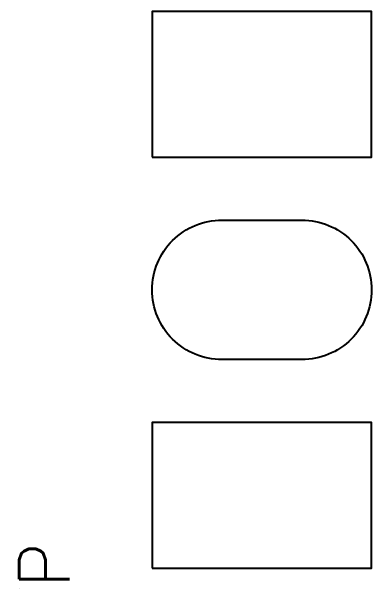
# Model space of a CAD drawing. Header units: millimetres. Extents: x 413.95 to 422.4, y 93.98 to 100.
# Drawn here: x 414.385 to 414.959, y 97.31 to 98.219 of the extents above; entities that cross this region are included whole.
import ezdxf

# ---------------------------------------------------------------- set-up
doc = ezdxf.new("R2010")
doc.units = ezdxf.units.MM
doc.header["$LTSCALE"] = 0.5
doc.header["$PDMODE"] = 98
doc.layers.add('DIMENSION', color=3, linetype='Continuous')
doc.styles.add('SIMPLEX', font='simplex.shx', dxfattribs={"bigfont": 'AllInOneBig.shx'})
doc.dimstyles.new('Standard3', dxfattribs={"dimtxt": 0.08, "dimasz": 0.08, "dimexe": 0.027, "dimexo": 0.027, "dimgap": 0.027, "dimtad": 1, "dimdec": 3, "dimlfac": 2, "dimrnd": 0.0005, "dimzin": 1, "dimtxsty": 'SIMPLEX', "dimcen": 0.1905, "dimclrd": 256, "dimclre": 256, "dimclrt": 256, "dimazin": 3, "dimtp": 0.03, "dimtm": 0.05, "dimtfac": 0.8, "dimtdec": 3, "dimtmove": 0, "dimatfit": 3, "dimfxl": 0.05, "dimtzin": 4, "dimlwd": -1, "dimlwe": -1})

# ---------------------------------------------------------------- blocks, each defined once
blk = doc.blocks.new('*D338')
at = {"layer": 'Defpoints', "color": 0, "ltscale": 0.1, "transparency": 16777216}
for p in [(414.43745, 96.66665), (414.60945, 96.66665), (414.60945, 96.56665)]:
    blk.add_point(p, dxfattribs=at)
at = {"layer": 'DIMENSION', "ltscale": 0.1, "transparency": 16777216}
for p, q in [((414.43745, 96.74665), (414.43745, 96.82665)), ((414.58245, 96.66665), (414.41045, 96.66665)), ((414.43745, 96.56665), (414.43745, 96.66665)), ((414.58245, 96.56665), (414.41045, 96.56665)), ((414.43745, 96.48665), (414.43745, 96.40665))]:
    blk.add_line(p, q, dxfattribs=at)
for points in [[(414.42412, 96.74665), (414.45078, 96.74665), (414.43745, 96.66665)], [(414.42412, 96.48665), (414.45078, 96.48665), (414.43745, 96.56665)]]:
    blk.add_solid(points, dxfattribs=at)
at = {"layer": 'DIMENSION', "ltscale": 0.1, "transparency": 16777216, "insert": (414.43745, 97.12412), "char_height": 0.08, "attachment_point": 5, "rotation": 90, "style": 'SIMPLEX'}
blk.add_mtext('\\A1;0.200TYP', dxfattribs=at)

msp = doc.modelspace()

# ---------------------------------------------------------------- linework, layer by layer
for points in [[(414.60945, 97.98665), (414.95945, 97.98665), (414.95945, 98.21915), (414.60945, 98.21915)], [(414.60945, 97.33165), (414.95945, 97.33165), (414.95945, 97.56415), (414.60945, 97.56415)]]:
    msp.add_lwpolyline(points, close=True)
msp.add_lwpolyline([(414.7207, 97.88665), (414.8482, 97.88665, -0.414214), (414.95945, 97.7754), (414.95945, 97.7754, -0.414214), (414.8482, 97.66415), (414.7207, 97.66415, -0.414214), (414.60945, 97.7754), (414.60945, 97.7754, -0.414214)], format="xyb", close=True)

# ---------------------------------------------------------------- dimensions: what is measured, and where the dimension line sits
at = {"layer": 'DIMENSION', "ltscale": 0.1}
dim = msp.add_linear_dim(base=(414.43745, 96.66665), p1=(414.60945, 96.56665), p2=(414.60945, 96.66665), angle=90, text='<>TYP', dimstyle='Standard3', override={"dimtol": 0, "dimlim": 0, "dimtp": 0.03, "dimtm": 0.05, "dimtfac": 0.8, "dimtdec": 3, "dimtolj": 1, "dimtzin": 4}, dxfattribs=at)
dim.commit()
dim.dimension.update_dxf_attribs({"geometry": '*D338', "text_midpoint": (414.43745, 97.12412)})

doc.saveas('drawing.dxf')
